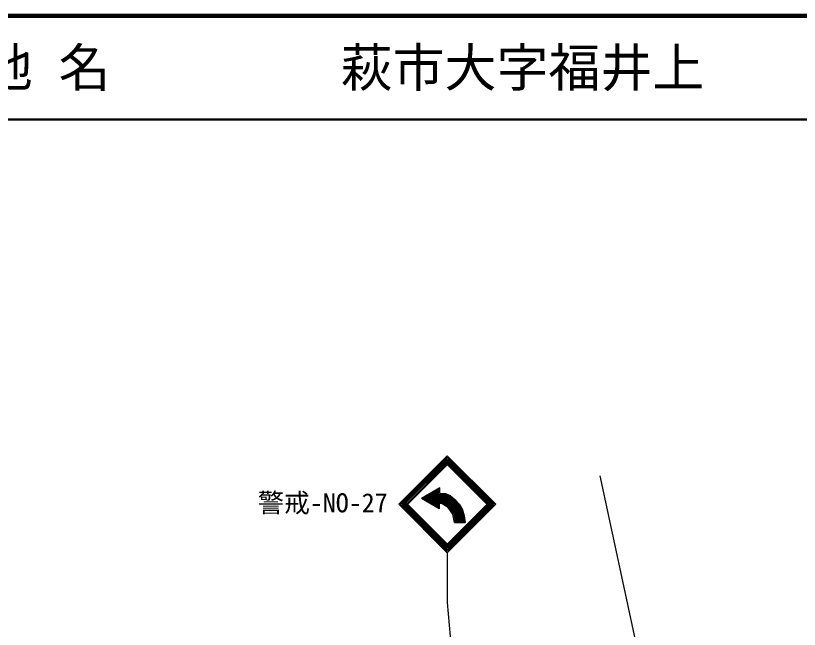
# Model space of a CAD drawing. Units: millimetres, scale not verified. Extents: x 40000 to 680000, y 20000 to 380000.
# Drawn here: x 373753 to 449169, y 320943 to 380000 of the extents above; entities that cross this region are included whole.
import ezdxf
from ezdxf.enums import TextEntityAlignment as Align

# ---------------------------------------------------------------- set-up
doc = ezdxf.new("R2010")
doc.units = ezdxf.units.MM
doc.header["$LTSCALE"] = 1000
for name, color, linetype, lineweight in [('M-BMK-SRVR', 3, 'Continuous', 25), ('M-STR-STRC', 7, 'Continuous', 25), ('M-TTL', 2, 'Continuous', 140), ('M-TTL-LINE', 7, 'Continuous', 50)]:
    doc.layers.add(name, color=color, linetype=linetype, lineweight=lineweight)
doc.layers.add('M-TTL-TXT', color=7, linetype='Continuous')
doc.styles.add('ＭＳ ゴシック', font='')
doc.styles.get('ＭＳ ゴシック').set_extended_font_data('MS Gothic')

msp = doc.modelspace()

# ---------------------------------------------------------------- linework, layer by layer
at = {"layer": 'M-BMK-SRVR'}
msp.add_line((429972, 335716), (436245, 306550), dxfattribs=at)
at = {"layer": 'M-STR-STRC'}
for p, q in [((410623, 332981), (415290, 337647)), ((410765, 332981), (415290, 337506)), ((410906, 332981), (415290, 337365)), ((411048, 332981), (415290, 337223)), ((411118, 332910), (415361, 337152)), ((415220, 337152), (419462, 332910)), ((415290, 337647), (419957, 332981)), ((415290, 337506), (419816, 332981)), ((415290, 337365), (419674, 332981)), ((415290, 337223), (419533, 332981)), ((411189, 332839), (415432, 337082)), ((411260, 332768), (415502, 337011)), ((415078, 337011), (419321, 332768)), ((415149, 337082), (419392, 332839)), ((414571, 334545), (412810, 333528)), ((414571, 334545), (413541, 333515)), ((413871, 332915), (413871, 334141)), ((413971, 332858), (413971, 334199)), ((414071, 332800), (414071, 334257)), ((414171, 332742), (414171, 334314)), ((414271, 332785), (414271, 334372)), ((414371, 332685), (414371, 334430)), ((414471, 332585), (414471, 334488)), ((414571, 334045), (414571, 334545)), ((414509, 332547), (412810, 333528)), ((412871, 333493), (412871, 333564)), ((412971, 333435), (412971, 333621)), ((413071, 333377), (413071, 333679)), ((413171, 333319), (413171, 333737)), ((413271, 333262), (413271, 333795)), ((413371, 333204), (413371, 333852)), ((413471, 333146), (413471, 333910)), ((414509, 332547), (413541, 333515)), ((413571, 333089), (413571, 333968)), ((413671, 333031), (413671, 334026)), ((413771, 332973), (413771, 334083)), ((414471, 333951), (415072, 333914)), ((414471, 333851), (415041, 333816)), ((414471, 333751), (415009, 333717)), ((414471, 333651), (414978, 333619)), ((414471, 333551), (414946, 333521)), ((414471, 333450), (414915, 333423)), ((414471, 333350), (414884, 333324)), ((414571, 334045), (415104, 334012)), ((414571, 334045), (414574, 334045)), ((414915, 333423), (415642, 332970)), ((414946, 333521), (415712, 333044)), ((414978, 333619), (415781, 333119)), ((415009, 333717), (415850, 333193)), ((415041, 333816), (415920, 333268)), ((415072, 333914), (415989, 333343)), ((415104, 334012), (416059, 333417)), ((415104, 334012), (415565, 333809)), ((415565, 333809), (416059, 333417)), ((415989, 333343), (416674, 332400)), ((416059, 333417), (416768, 332441)), ((416059, 333417), (416447, 332977)), ((410623, 332981), (415290, 328314)), ((410765, 332981), (415290, 328455)), ((410906, 332981), (415290, 328596)), ((411048, 332981), (415290, 328738)), ((411118, 333051), (415361, 328809)), ((411189, 333122), (415432, 328879)), ((411260, 333193), (415502, 328950)), ((414471, 333250), (414852, 333226)), ((414471, 333150), (414821, 333128)), ((414789, 333030), (414509, 333047)), ((414509, 333047), (414509, 332547)), ((415364, 332671), (414789, 333030)), ((414821, 333128), (415434, 332746)), ((414852, 333226), (415503, 332821)), ((414884, 333324), (415573, 332895)), ((415078, 328950), (419321, 333193)), ((415149, 328879), (419392, 333122)), ((415220, 328809), (419462, 333051)), ((415290, 328738), (419533, 332981)), ((415290, 328596), (419674, 332981)), ((415290, 328455), (419816, 332981)), ((415290, 328314), (419957, 332981)), ((415826, 332037), (415364, 332671)), ((415434, 332746), (415920, 332077)), ((415503, 332821), (416014, 332117)), ((415573, 332895), (416108, 332158)), ((415642, 332970), (416203, 332198)), ((415712, 333044), (416297, 332239)), ((415781, 333119), (416391, 332279)), ((415850, 333193), (416485, 332320)), ((415920, 333268), (416580, 332360)), ((416447, 332977), (416768, 332441)), ((415978, 331212), (415826, 332037)), ((415920, 332077), (416079, 331212)), ((416014, 332117), (416181, 331212)), ((416108, 332158), (416283, 331212)), ((416203, 332198), (416384, 331212)), ((416297, 332239), (416486, 331212)), ((416391, 332279), (416588, 331212)), ((416485, 332320), (416689, 331212)), ((416580, 332360), (416791, 331212)), ((416674, 332400), (416893, 331212)), ((416768, 332441), (416995, 331212)), ((416768, 332441), (416917, 331864)), ((416917, 331864), (416995, 331212)), ((415978, 331212), (416995, 331212)), ((415290, 328314), (415290, 323518)), ((415290, 323518), (416801, 305934))]:
    msp.add_line(p, q, dxfattribs=at)
at = {"layer": 'M-TTL'}
msp.add_line((680000, 380000), (40000, 380000), dxfattribs=at)
at = {"layer": 'M-TTL-LINE'}
msp.add_line((40000, 370000), (680000, 370000), dxfattribs=at)

# ---------------------------------------------------------------- texts
at = {"layer": 'M-STR-STRC', "style": 'ＭＳ ゴシック'}
msp.add_text('警戒-NO-27', height=1833, dxfattribs=at).set_placement((397067, 331653), align=Align.BOTTOM_LEFT)
at = {"layer": 'M-TTL-TXT', "style": 'ＭＳ ゴシック'}
for s, p in [('地 名', (370380, 375000)), ('萩市大字福井上', (405024, 375000))]:
    msp.add_text(s, height=3666, dxfattribs=at).set_placement(p, align=Align.MIDDLE_LEFT)

doc.saveas('drawing.dxf')
